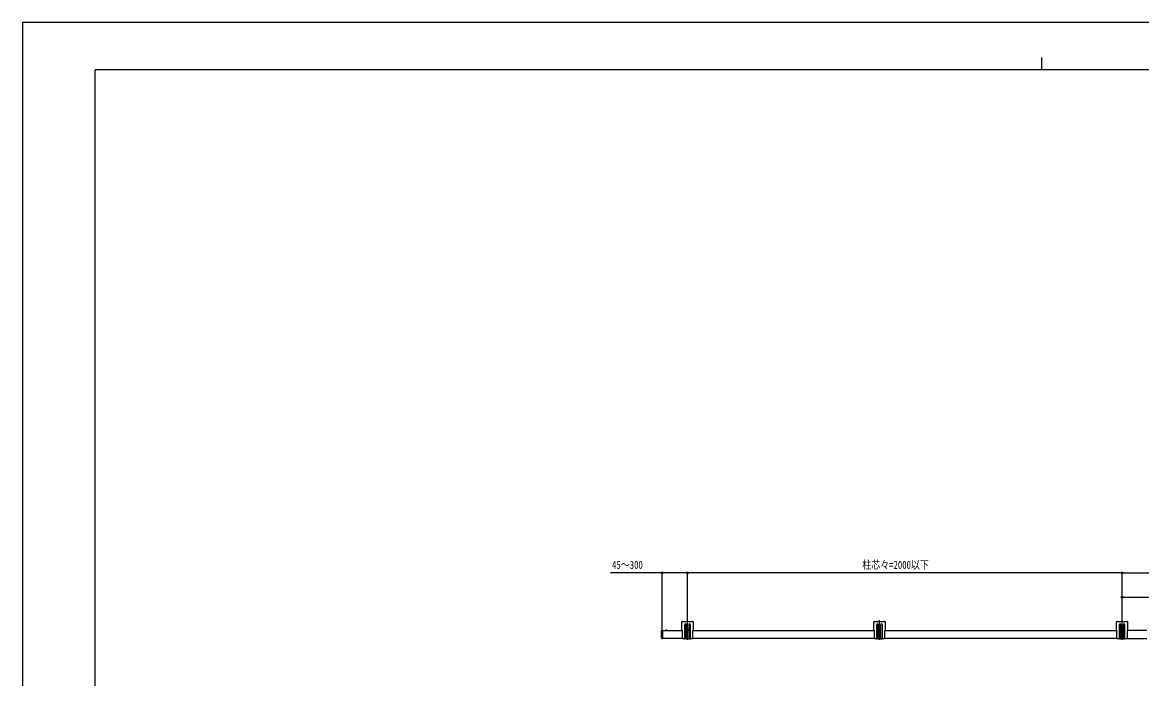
# Model space of a CAD drawing. Units: millimetres, scale not verified. Extents: x -4205 to 4205, y -2970 to 2970.
# Drawn here: x -4205 to 408, y 264 to 2970 of the extents above; entities that cross this region are included whole.
import ezdxf
from ezdxf.enums import TextEntityAlignment as Align

# ---------------------------------------------------------------- set-up
doc = ezdxf.new("R2010")
doc.units = ezdxf.units.MM
doc.header["$LTSCALE"] = 10
for name, color, linetype in [('0-3_YKK_A1', 4, 'Continuous'), ('0-4_YKK_D', 6, 'Continuous'), ('0-5_YKK_ZWAK', 7, 'Continuous')]:
    doc.layers.add(name, color=color, linetype=linetype)
doc.styles.add('ＭＳ ゴシック', font='')
doc.styles.get('ＭＳ ゴシック').set_extended_font_data('MS Gothic')

msp = doc.modelspace()

# ---------------------------------------------------------------- linework, layer by layer
at = {"layer": '0-3_YKK_A1'}
for p, q in [((-1570.31, 459.54), (-1570.31, 461.75)), ((-1566.11, 462.95), (-1569.37, 462.75)), ((-1568.31, 427.18), (-1568.31, 465.51)), ((-1566.11, 462.95), (-1566.11, 460.63)), ((-1565.81, 462.65), (-1565.81, 460.35)), ((-1565.81, 462.29), (-1484.81, 462.29)), ((-1565.81, 430.29), (-1565.81, 462.29)), ((-1547.21, 462.29), (-1554.4, 462.29)), ((-1552.86, 464.25), (-1551.95, 462.44)), ((-1550.81, 461.83), (-1551.95, 462.44)), ((-1550.81, 465.79), (-1550.81, 459.21)), ((-1550.81, 461.83), (-1549.66, 462.44)), ((-1548.76, 464.25), (-1549.66, 462.44)), ((-1489.81, 462.29), (-1484.81, 462.29)), ((-1486.81, 462.29), (-1486.81, 497.79)), ((-1484.81, 462), (-1484.81, 462.29)), ((-1484.31, 500.29), (-1443.31, 500.29)), ((-1475.81, 486.49), (-1475.81, 428.79)), ((-1470.06, 465.49), (-1457.56, 465.49)), ((-1468.81, 428.79), (-1468.81, 486.49)), ((-1468.06, 465.49), (-1459.56, 465.49)), ((-1465.05, 465.07), (-1465.88, 465.07)), ((-1463.81, 424.77), (-1463.81, 505.93)), ((-1463.81, 461.24), (-1463.81, 469.74)), ((-1462.56, 465.9), (-1461.73, 465.9)), ((-1458.81, 486.49), (-1458.81, 428.79)), ((-1451.81, 428.79), (-1451.81, 486.49)), ((-1442.81, 462.29), (-695.8, 462.29)), ((-1442.81, 462.29), (-1442.81, 462)), ((-1442.81, 462.29), (-1440.81, 462.29)), ((-1440.81, 497.79), (-1440.81, 462.29)), ((-698.8, 462.29), (-693.8, 462.29)), ((-695.8, 462.29), (-695.8, 497.79)), ((-693.8, 462), (-693.8, 462.29)), ((-693.3, 500.29), (-652.3, 500.29)), ((-684.8, 486.49), (-684.8, 428.79)), ((-679.05, 465.49), (-666.55, 465.49)), ((-677.8, 428.79), (-677.8, 486.49)), ((-677.05, 465.49), (-668.55, 465.49)), ((-674.05, 465.07), (-674.88, 465.07)), ((-672.8, 424.77), (-672.8, 505.93)), ((-672.8, 461.24), (-672.8, 469.74)), ((-671.56, 465.9), (-670.73, 465.9)), ((-667.8, 486.49), (-667.8, 428.79)), ((-660.8, 428.79), (-660.8, 486.49)), ((-651.8, 462.29), (-651.8, 462)), ((-651.8, 462.29), (-649.8, 462.29)), ((-649.8, 497.79), (-649.8, 462.29)), ((-649.8, 462.29), (304.2, 462.29)), ((301.2, 462.29), (306.2, 462.29)), ((304.2, 462.29), (304.2, 497.79)), ((306.2, 462), (306.2, 462.29)), ((306.7, 500.29), (347.7, 500.29)), ((315.2, 486.49), (315.2, 428.79)), ((320.95, 465.49), (333.45, 465.49)), ((322.2, 428.79), (322.2, 486.49)), ((322.95, 465.49), (331.45, 465.49)), ((325.95, 465.07), (325.12, 465.07)), ((327.2, 424.77), (327.2, 505.93)), ((327.2, 461.24), (327.2, 469.74)), ((328.44, 465.9), (329.27, 465.9)), ((332.2, 486.49), (332.2, 428.79)), ((339.2, 428.79), (339.2, 486.49)), ((348.2, 462.29), (348.2, 462)), ((348.2, 462.29), (350.2, 462.29)), ((350.2, 497.79), (350.2, 462.29)), ((429.19, 462.29), (350.2, 462.29)), ((-1570.31, 459.26), (-1570.31, 459.54)), ((-1570.31, 433.63), (-1570.31, 459.26)), ((-1570.31, 433.35), (-1570.31, 433.63)), ((-1570.31, 431.14), (-1570.31, 433.35)), ((-1566.11, 429.95), (-1569.37, 430.14)), ((-1566.11, 459.26), (-1566.11, 460.63)), ((-1566.11, 433.63), (-1566.11, 459.26)), ((-1566.11, 432.26), (-1566.11, 433.63)), ((-1566.11, 432.26), (-1566.11, 429.95)), ((-1565.81, 433.63), (-1565.81, 459.26)), ((-1565.81, 432.54), (-1565.81, 430.25)), ((-1484.81, 430.29), (-1565.81, 430.29)), ((-1484.81, 447), (-1484.81, 460.57)), ((-1484.81, 428.79), (-1484.81, 445.57)), ((-1475.81, 428.79), (-1484.81, 428.79)), ((-1469.81, 427.79), (-1474.81, 427.79)), ((-1458.81, 428.79), (-1468.81, 428.79)), ((-1457.81, 427.79), (-1452.81, 427.79)), ((-1442.81, 428.79), (-1451.81, 428.79)), ((-1442.81, 460.57), (-1442.81, 447)), ((-1442.81, 445.57), (-1442.81, 428.79)), ((-693.8, 430.29), (-1442.81, 430.29)), ((-693.8, 447), (-693.8, 460.57)), ((-693.8, 428.79), (-693.8, 445.57)), ((-684.8, 428.79), (-693.8, 428.79)), ((-678.8, 427.79), (-683.8, 427.79)), ((-667.8, 428.79), (-677.8, 428.79)), ((-666.8, 427.79), (-661.8, 427.79)), ((-651.8, 428.79), (-660.8, 428.79)), ((-651.8, 460.57), (-651.8, 447)), ((-651.8, 445.57), (-651.8, 428.79)), ((306.2, 430.29), (-651.8, 430.29)), ((306.2, 447), (306.2, 460.57)), ((306.2, 428.79), (306.2, 445.57)), ((315.2, 428.79), (306.2, 428.79)), ((321.2, 427.79), (316.2, 427.79)), ((332.2, 428.79), (322.2, 428.79)), ((333.2, 427.79), (338.2, 427.79)), ((348.2, 428.79), (339.2, 428.79)), ((348.2, 460.57), (348.2, 447)), ((348.2, 445.57), (348.2, 428.79)), ((348.2, 430.29), (429.19, 430.29))]:
    msp.add_line(p, q, dxfattribs=at)
for points in [[(-1465.88, 465.07), (-1465.88, 465.9), (-1465.05, 465.9)], [(-1464.22, 466.73), (-1464.22, 467.56), (-1463.39, 467.56), (-1463.39, 466.73)], [(-1463.39, 464.24), (-1463.39, 463.41), (-1464.22, 463.41), (-1464.22, 464.24)], [(-1461.73, 465.9), (-1461.73, 465.07), (-1462.56, 465.07)], [(-674.88, 465.07), (-674.88, 465.9), (-674.05, 465.9)], [(-673.22, 466.73), (-673.22, 467.56), (-672.39, 467.56), (-672.39, 466.73)], [(-672.39, 464.24), (-672.39, 463.41), (-673.22, 463.41), (-673.22, 464.24)], [(-670.73, 465.9), (-670.73, 465.07), (-671.56, 465.07)], [(325.12, 465.07), (325.12, 465.9), (325.95, 465.9)], [(326.78, 466.73), (326.78, 467.56), (327.61, 467.56), (327.61, 466.73)], [(327.61, 464.24), (327.61, 463.41), (326.78, 463.41), (326.78, 464.24)], [(329.27, 465.9), (329.27, 465.07), (328.44, 465.07)], [(-1565.81, 460.35), (-1565.81, 460.28), (-1565.81, 460.19), (-1565.81, 460.09), (-1565.81, 459.98), (-1565.81, 459.86), (-1565.81, 459.72), (-1565.81, 459.58), (-1565.81, 459.42), (-1565.81, 459.26)], [(-1565.81, 433.63), (-1565.81, 433.47), (-1565.81, 433.31), (-1565.81, 433.17), (-1565.81, 433.03), (-1565.81, 432.91), (-1565.81, 432.8), (-1565.81, 432.7), (-1565.81, 432.61), (-1565.81, 432.54)]]:
    msp.add_lwpolyline(points, dxfattribs=at)
for centre in [(-1463.81, 465.49), (-672.8, 465.49), (327.2, 465.49)]:
    msp.add_circle(centre, 4.25, dxfattribs=at)
for centre, radius, start, end in [((-1569.31, 461.75), 1, 93.5, 180), ((-1566.11, 462.65), 0.3, 0, 90), ((-1554.4, 462.44), 0.154, 152.71904, 270), ((-1550.81, 460.59), 4.2, 27.28096, 152.71904), ((-1547.21, 462.44), 0.154, 270, 27.28096), ((-1484.31, 497.79), 2.5, 90, 180), ((-1485.51, 461.29), 1, 314.427, 45.573), ((-1472.31, 486.49), 3.5, 0, 180), ((-1465.05, 466.73), 0.83, 270, 0), ((-1465.05, 464.24), 0.83, 0, 90), ((-1462.56, 466.73), 0.83, 180, 270), ((-1462.56, 464.24), 0.83, 90, 180), ((-1455.31, 486.49), 3.5, 0, 180), ((-1443.31, 497.79), 2.5, 0, 90), ((-1442.11, 461.29), 1, 134.427, 225.573), ((-693.3, 497.79), 2.5, 90, 180), ((-694.5, 461.29), 1, 314.427, 45.573), ((-681.3, 486.49), 3.5, 0, 180), ((-674.05, 466.73), 0.83, 270, 0), ((-674.05, 464.24), 0.83, 0, 90), ((-671.56, 466.73), 0.83, 180, 270), ((-671.56, 464.24), 0.83, 90, 180), ((-664.3, 486.49), 3.5, 0, 180), ((-652.3, 497.79), 2.5, 0, 90), ((-651.1, 461.29), 1, 134.427, 225.573), ((306.7, 497.79), 2.5, 90, 180), ((305.5, 461.29), 1, 314.427, 45.573), ((318.7, 486.49), 3.5, 0, 180), ((325.95, 466.73), 0.83, 270, 0), ((325.95, 464.24), 0.83, 0, 90), ((328.44, 466.73), 0.83, 180, 270), ((328.44, 464.24), 0.83, 90, 180), ((335.7, 486.49), 3.5, 0, 180), ((347.7, 497.79), 2.5, 0, 90), ((348.9, 461.29), 1, 134.427, 225.573), ((-1569.31, 431.14), 1, 180, 266.5), ((-1566.11, 430.25), 0.3, 270, 0), ((-1485.51, 446.29), 1, 314.427, 45.573), ((-1474.81, 428.79), 1, 180, 270), ((-1469.81, 428.79), 1, 270, 0), ((-1457.81, 428.79), 1, 180, 270), ((-1452.81, 428.79), 1, 270, 0), ((-1442.11, 446.29), 1, 134.427, 225.573), ((-694.5, 446.29), 1, 314.427, 45.573), ((-683.8, 428.79), 1, 180, 270), ((-678.8, 428.79), 1, 270, 0), ((-666.8, 428.79), 1, 180, 270), ((-661.8, 428.79), 1, 270, 0), ((-651.1, 446.29), 1, 134.427, 225.573), ((305.5, 446.29), 1, 314.427, 45.573), ((316.2, 428.79), 1, 180, 270), ((321.2, 428.79), 1, 270, 0), ((333.2, 428.79), 1, 180, 270), ((338.2, 428.79), 1, 270, 0), ((348.9, 446.29), 1, 134.427, 225.573)]:
    msp.add_arc(centre, radius, start, end, dxfattribs=at)
at = {"layer": '0-4_YKK_D'}
for p, q in [((-1568.31, 466.51), (-1568.31, 700.99)), ((-1463.81, 503), (-1463.81, 700.99)), ((-1463.81, 504), (-1463.81, 700.99)), ((327.2, 699.99), (-1463.81, 699.99)), ((327.2, 506.93), (327.2, 700.99)), ((327.2, 506.93), (327.2, 700.99)), ((327.2, 699.99), (2327.19, 699.99)), ((327.2, 506.93), (327.2, 600.99))]:
    msp.add_line(p, q, dxfattribs=at)
for points in [[(-1463.81, 699.99), (-1568.31, 699.99), (-1781.71, 699.99)], [(327.2, 599.99), (431.69, 599.99), (676.47, 599.99)]]:
    msp.add_lwpolyline(points, dxfattribs=at)
for centre in [(-1568.31, 699.99), (-1463.81, 699.99), (-1463.81, 699.99), (327.2, 699.99), (327.2, 699.99), (327.2, 599.99)]:
    msp.add_circle(centre, 4.25, dxfattribs=at)
at = {"layer": '0-5_YKK_ZWAK'}
for p, q in [((-4.98, 2825), (-4.98, 2775)), ((3895.02, 2775), (-3904.98, 2775)), ((-3904.98, -2525), (-3904.98, 2775))]:
    msp.add_line(p, q, dxfattribs=at)
msp.add_lwpolyline([(-4205, -2970), (4205, -2970), (4205, 2970), (-4205, 2970)], close=True, dxfattribs=at)

# ---------------------------------------------------------------- texts
at = {"layer": '0-4_YKK_D', "style": 'ＭＳ ゴシック', "width": 0.8}
for s, p in [('45～300', (-1774.71, 706.99)), ('柱芯々=2000以下', (-743.5, 706.99))]:
    msp.add_text(s, height=32.99, dxfattribs=at).set_placement(p, align=Align.BOTTOM_LEFT)

doc.saveas('drawing.dxf')
